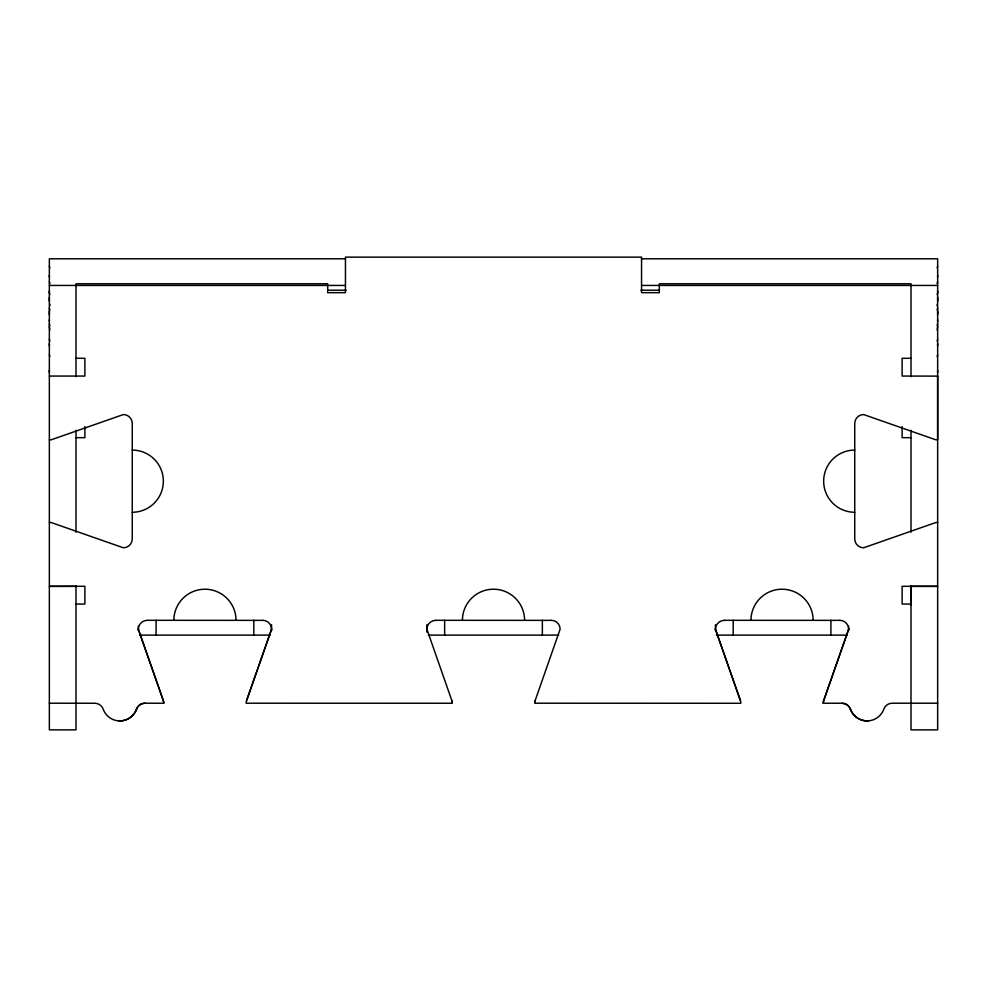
<?xml version="1.0" encoding="UTF-8"?>
<svg xmlns="http://www.w3.org/2000/svg" width="987" height="987" viewBox="0 0 987 987"><rect width="100%" height="100%" fill="white"/><g stroke="black" fill="none" stroke-linecap="round" stroke-linejoin="round"><path stroke-width="1.48" d="M49.35 372.568L49.35 370.347M49.35 354.839L49.831 356.591M49.35 345.931L49.35 343.698M49.35 339.343L49.831 341.095M49.35 326.364L49.831 329.954M49.35 323.822L49.831 325.587M49.35 321.367L49.35 319.702M49.35 314.717L49.35 310.856M49.35 308.314L49.831 310.078M49.35 301.146L49.35 299.48M49.35 299.209L49.35 297.186M49.35 292.818L49.831 294.57M49.35 292.547L49.35 290.881M49.35 281.677L49.831 283.429M49.35 277.039L49.35 275.373M49.35 266.169L49.831 267.933M911.001 604.883L911.001 586.019M937.65 376.059L937.65 439.943A8.895 8.895 0 0 1 935.108 439.56L863.625 414.552A8.883 8.883 0 0 0 854.742 423.435L854.742 538.914A8.883 8.883 0 0 0 863.625 547.797L935.108 522.777A8.883 8.883 0 0 1 937.65 522.407M937.65 372.568L937.65 370.347M937.65 354.839L937.169 356.591M937.65 345.931L937.65 343.698M937.65 339.343L937.169 341.095M937.65 326.364L937.169 329.954M937.65 323.822L937.169 325.587M937.65 321.367L937.65 319.702M937.65 314.717L937.65 312.694M937.65 312.534L937.65 310.856M937.65 308.314L937.169 310.078M937.65 301.146L937.65 299.48M937.65 299.209L937.65 297.186M937.65 292.818L937.169 294.57M937.65 292.547L937.65 290.881M937.65 281.677L937.169 283.429M937.65 277.039L937.65 275.373M937.65 266.169L937.169 267.933M262.69 620.305A8.883 8.883 0 0 1 271.573 629.188L246.553 700.671A8.883 8.883 0 0 0 246.182 703.213L452.268 703.25A8.883 8.883 0 0 0 451.898 700.671M246.553 700.733L271.573 629.25M535.102 700.733L560.122 629.188A8.883 8.883 0 0 0 551.24 620.305M839.789 620.305A8.883 8.883 0 0 1 848.672 629.188L823.651 700.671A8.883 8.883 0 0 0 823.281 703.213L842.022 703.25A8.871 8.871 0 0 1 850.449 709.159A17.766 17.766 0 0 0 868.363 720.855M848.672 629.25L823.651 700.733A8.883 8.883 0 0 0 823.281 703.25M345.45 258.791L49.35 258.791L49.35 729.862L75.999 729.862L75.999 585.92M641.55 258.791L937.65 258.791L937.65 729.862L911.001 729.862L911.001 585.92M49.35 285.44L345.45 285.44M641.55 285.44L937.65 285.44M327.733 290.215L346.141 290.215M640.859 290.215L659.267 290.215M49.831 304.341L49.831 305.773M937.169 305.773L937.169 304.341M75.999 358.293L84.882 358.293L84.882 376.059L49.35 376.059M911.001 358.293L902.118 358.293L902.118 376.059L937.65 376.121M75.999 437.673L84.882 437.673L84.882 426.569M911.001 437.673L902.118 437.673L902.118 426.569M75.999 586.352L49.35 586.352L84.882 586.29L84.882 604.056L75.999 604.056M911.001 586.352L937.65 586.352L902.118 586.29L902.118 604.056L911.001 604.056M147.211 620.305L262.69 620.367M435.76 620.305L551.24 620.367M724.31 620.305L839.789 620.367M139.809 635.11L270.117 635.11M428.358 635.11L558.642 635.11M716.315 635.11L847.191 635.11M49.35 703.213L94.74 703.25A8.871 8.871 0 0 1 103.166 709.159A17.766 17.766 0 0 0 136.613 709.135M118.637 720.892A17.766 17.766 0 0 0 136.477 709.135A8.871 8.871 0 0 1 144.99 703.213L163.719 703.25A8.883 8.883 0 0 0 163.349 700.671L138.328 629.188A8.883 8.883 0 0 1 147.211 620.367M937.65 703.213L892.26 703.213A8.871 8.871 0 0 0 883.834 709.122A17.766 17.766 0 0 1 850.387 709.135M724.31 620.367A8.883 8.883 0 0 0 715.427 629.25L740.447 700.671M715.427 629.25L740.447 700.733A8.883 8.883 0 0 1 740.818 703.275L534.732 703.213A8.883 8.883 0 0 1 535.102 700.671M451.898 700.733L426.877 629.188A8.883 8.883 0 0 1 435.76 620.367M138.328 629.25L163.349 700.733M911.001 376.676L911.001 283.787L659.316 283.787L659.316 292.67L641.55 292.67L641.55 257.138L345.45 257.138L345.45 292.67L327.684 292.67L327.684 283.787L75.999 283.787L75.999 376.676M911.001 430.27L911.001 532.215M848.672 626.227L848.672 630.668M830.906 620.305L830.906 635.11M733.193 620.305L733.193 635.11M715.427 624.746L715.427 630.668M542.356 620.305L542.356 635.11M444.643 620.305L444.643 635.11M426.877 624.746L426.877 632.149M271.573 624.746L271.573 630.668M253.807 620.305L253.807 635.11M156.094 620.305L156.094 635.11M138.328 626.227L138.328 630.668M75.999 430.27L75.999 532.215M136.613 709.172A8.883 8.883 0 0 1 144.978 703.25M842.022 703.275A8.883 8.883 0 0 1 850.387 709.197M750.959 620.305A31.09 31.09 0 0 1 782.049 589.214A31.09 31.09 0 0 1 813.14 620.305M49.35 522.407A8.883 8.883 0 0 1 51.892 522.777L123.375 547.797A8.883 8.883 0 0 0 132.258 538.914L132.258 423.435A8.883 8.883 0 0 0 123.375 414.552L51.892 439.56A8.883 8.883 0 0 1 49.35 439.943M132.258 450.084A31.09 31.09 0 0 1 163.349 481.175A31.09 31.09 0 0 1 132.258 512.265M854.742 512.265A31.09 31.09 0 0 1 823.651 481.175A31.09 31.09 0 0 1 854.742 450.084M462.409 620.305A31.09 31.09 0 0 1 493.5 589.214A31.09 31.09 0 0 1 524.59 620.305M173.86 620.305A31.09 31.09 0 0 1 204.951 589.214A31.09 31.09 0 0 1 236.041 620.305M163.349 700.671A8.883 8.883 0 0 1 163.719 703.213"/></g></svg>
